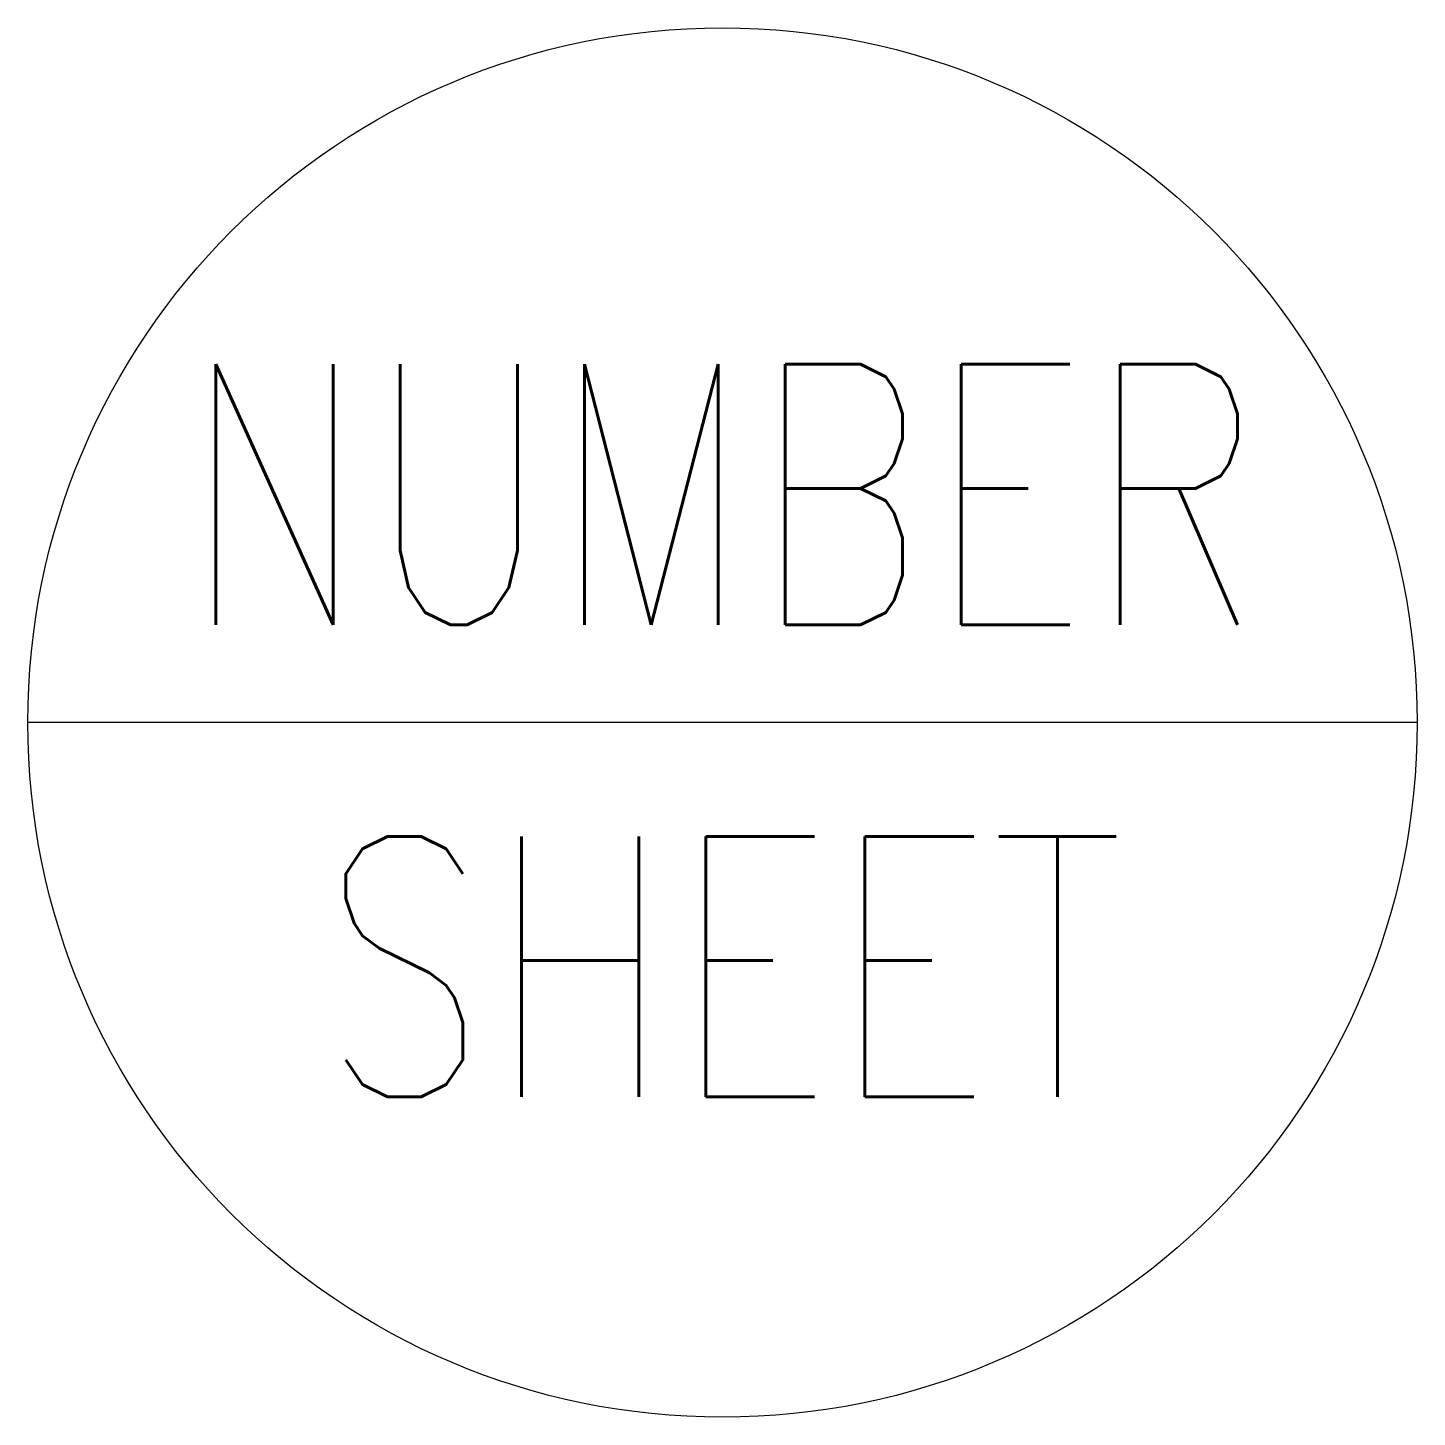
# Model space of a CAD drawing. Extents: x -0.188 to 0.188, y -0.187 to 0.188.
import ezdxf
from ezdxf.enums import TextEntityAlignment as Align

# ---------------------------------------------------------------- set-up
doc = ezdxf.new("R2010")
doc.units = 0
doc.header["$LTSCALE"] = 32
doc.header["$MEASUREMENT"] = 0
doc.layers.get('0').update_dxf_attribs({"linetype": 'CONTINUOUS'})
doc.layers.add('X-BLKA', color=4, linetype='CONTINUOUS')
doc.styles.add('BRA-ATT', font='romans.shx', dxfattribs={"width": 0.75})

msp = doc.modelspace()

# ---------------------------------------------------------------- linework, layer by layer
msp.add_line((0.1875, 0), (-0.1875, 0))
msp.add_circle((0, 0), 0.1875)

# ---------------------------------------------------------------- texts
at = {"layer": 'X-BLKA', "style": 'BRA-ATT', "width": 0.75}
for tag, p in [('NUMBER', (0, 0.06152)), ('SHEET', (0, -0.06592))]:
    msp.add_attdef(tag, text='', height=0.07031, dxfattribs=at).set_placement(p, align=Align.MIDDLE)

doc.saveas('drawing.dxf')
